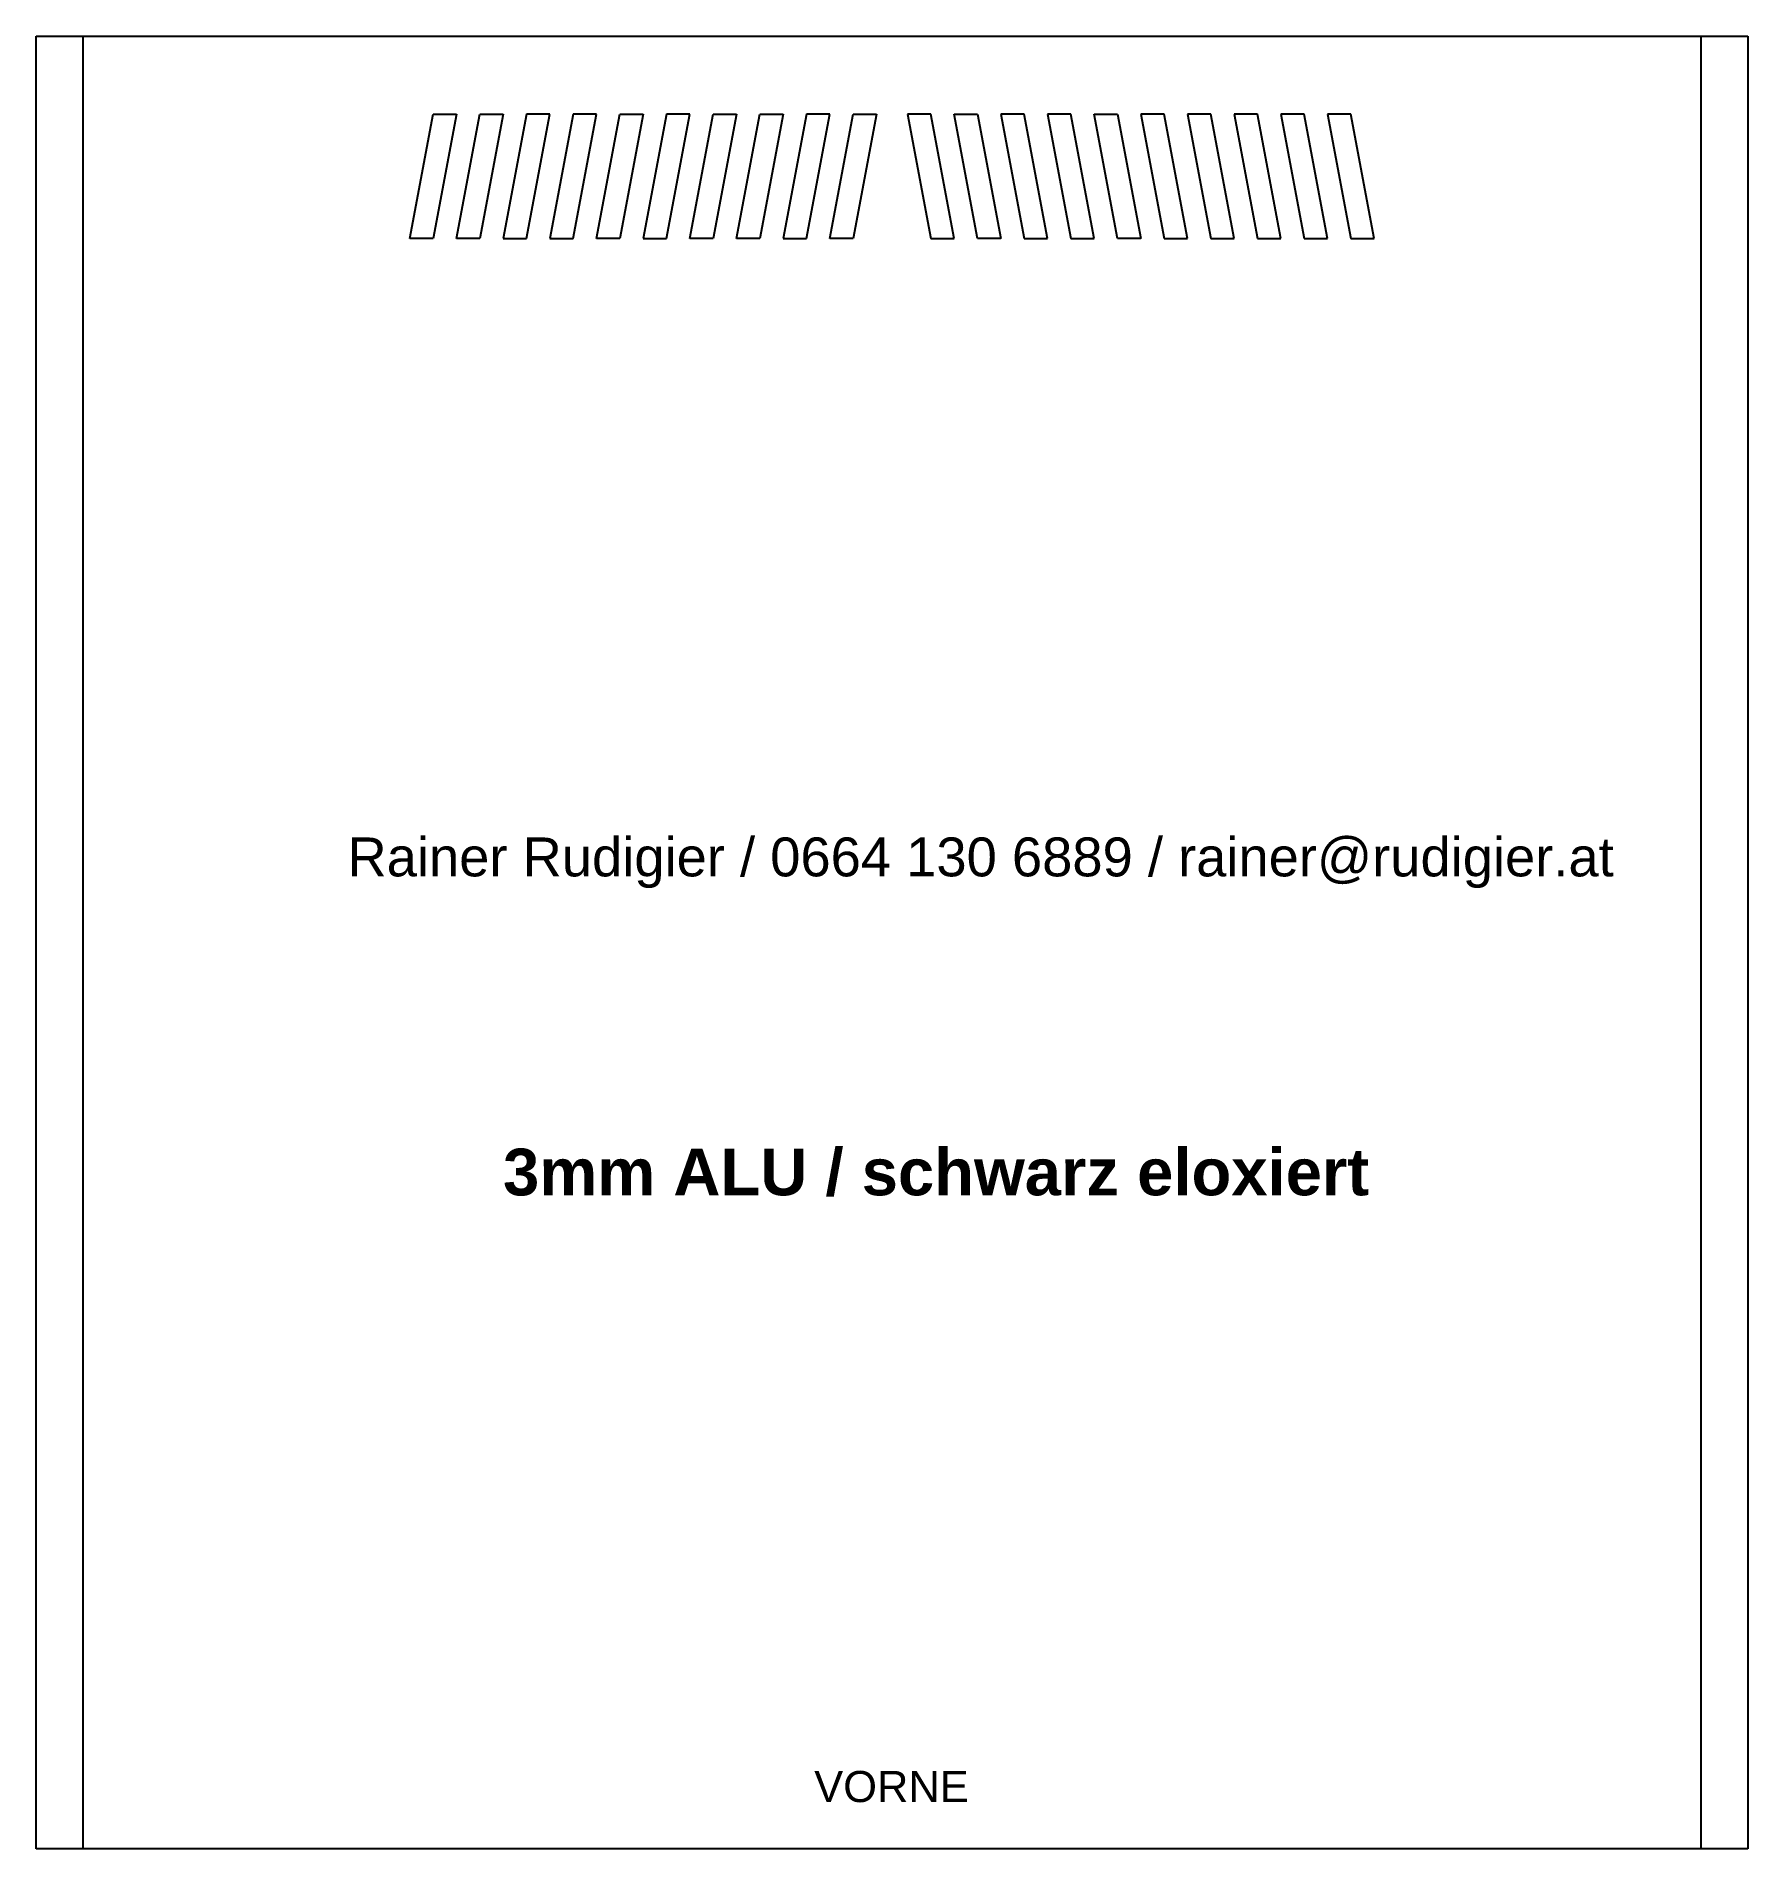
# Model space of a CAD drawing. Header units: millimetres. Extents: x 0 to 220, y 0 to 233.
import ezdxf

# ---------------------------------------------------------------- set-up
doc = ezdxf.new("R2010")
doc.units = ezdxf.units.MM
doc.layers.get('0').update_dxf_attribs({"lineweight": 25})
doc.layers.add('bemassung', color=30, linetype='Continuous', lineweight=25, true_color=0xff7f00)
doc.layers.add('outline', color=253, linetype='Continuous', lineweight=25, true_color=0xa0a0a4)
doc.styles.add('textstyle11', font='arial.ttf')
doc.styles.add('textstyle12', font='arial.ttf')
doc.styles.add('textstyle13', font='arialbd.ttf')

msp = doc.modelspace()

# ---------------------------------------------------------------- linework, layer by layer
for p, q in [((0, 0), (0, 233)), ((0, 233), (220, 233)), ((220, 233), (220, 0)), ((48, 207), (51, 223)), ((54, 223), (51, 207)), ((51, 223), (54, 223)), ((54, 207), (57, 223)), ((57, 223), (60, 223)), ((60, 223), (57, 207)), ((63, 223), (60, 207)), ((63, 207), (66, 223)), ((66, 223), (63, 223)), ((69, 223), (66, 207)), ((69, 207), (72, 223)), ((72, 223), (69, 223)), ((72, 207), (75, 223)), ((78, 223), (75, 207)), ((75, 223), (78, 223)), ((81, 223), (78, 207)), ((84, 223), (81, 223)), ((81, 207), (84, 223)), ((84, 207), (87, 223)), ((90, 223), (87, 207)), ((87, 223), (90, 223)), ((90, 207), (93, 223)), ((96, 223), (93, 207)), ((93, 223), (96, 223)), ((99, 223), (96, 207)), ((102, 223), (99, 223)), ((99, 207), (102, 223)), ((102, 207), (105, 223)), ((108, 223), (105, 207)), ((105, 223), (108, 223)), ((112, 223), (115, 207)), ((115, 223), (112, 223)), ((118, 207), (115, 223)), ((121, 207), (118, 223)), ((118, 223), (121, 223)), ((121, 223), (124, 207)), ((124, 223), (127, 207)), ((127, 223), (124, 223)), ((130, 207), (127, 223)), ((130, 223), (133, 207)), ((133, 223), (130, 223)), ((136, 207), (133, 223)), ((139, 207), (136, 223)), ((136, 223), (139, 223)), ((139, 223), (142, 207)), ((142, 223), (145, 207)), ((145, 223), (142, 223)), ((148, 207), (145, 223)), ((148, 223), (151, 207)), ((151, 223), (148, 223)), ((154, 207), (151, 223)), ((154, 223), (157, 207)), ((157, 223), (154, 223)), ((160, 207), (157, 223)), ((160, 223), (163, 207)), ((163, 223), (160, 223)), ((166, 207), (163, 223)), ((166, 223), (169, 207)), ((169, 223), (166, 223)), ((172, 207), (169, 223)), ((51, 207), (48, 207)), ((57, 207), (54, 207)), ((60, 207), (63, 207)), ((66, 207), (69, 207)), ((75, 207), (72, 207)), ((78, 207), (81, 207)), ((87, 207), (84, 207)), ((93, 207), (90, 207)), ((96, 207), (99, 207)), ((105, 207), (102, 207)), ((115, 207), (118, 207)), ((124, 207), (121, 207)), ((127, 207), (130, 207)), ((133, 207), (136, 207)), ((142, 207), (139, 207)), ((145, 207), (148, 207)), ((151, 207), (154, 207)), ((157, 207), (160, 207)), ((163, 207), (166, 207)), ((169, 207), (172, 207)), ((220, 0), (0, 0))]:
    msp.add_line(p, q)
at = {"layer": 'outline'}
for p, q in [((6, 233), (6, 0)), ((214, 0), (214, 233))]:
    msp.add_line(p, q, dxfattribs=at)

# ---------------------------------------------------------------- texts
at = {"layer": 'bemassung', "attachment_point": 1}
for s, insert, char_height, style in [('Rainer Rudigier / 0664 130 6889 / rainer@rudigier.at', (40, 130), 5, 'textstyle12'), ('3mm ALU / schwarz eloxiert', (60, 90), 6, 'textstyle13')]:
    msp.add_mtext(s, dxfattribs=dict(at, insert=insert, char_height=char_height, style=style))
at = {"layer": 'outline', "insert": (100, 10), "char_height": 4, "attachment_point": 1, "style": 'textstyle11'}
msp.add_mtext('VORNE', dxfattribs=at)

doc.saveas('drawing.dxf')
